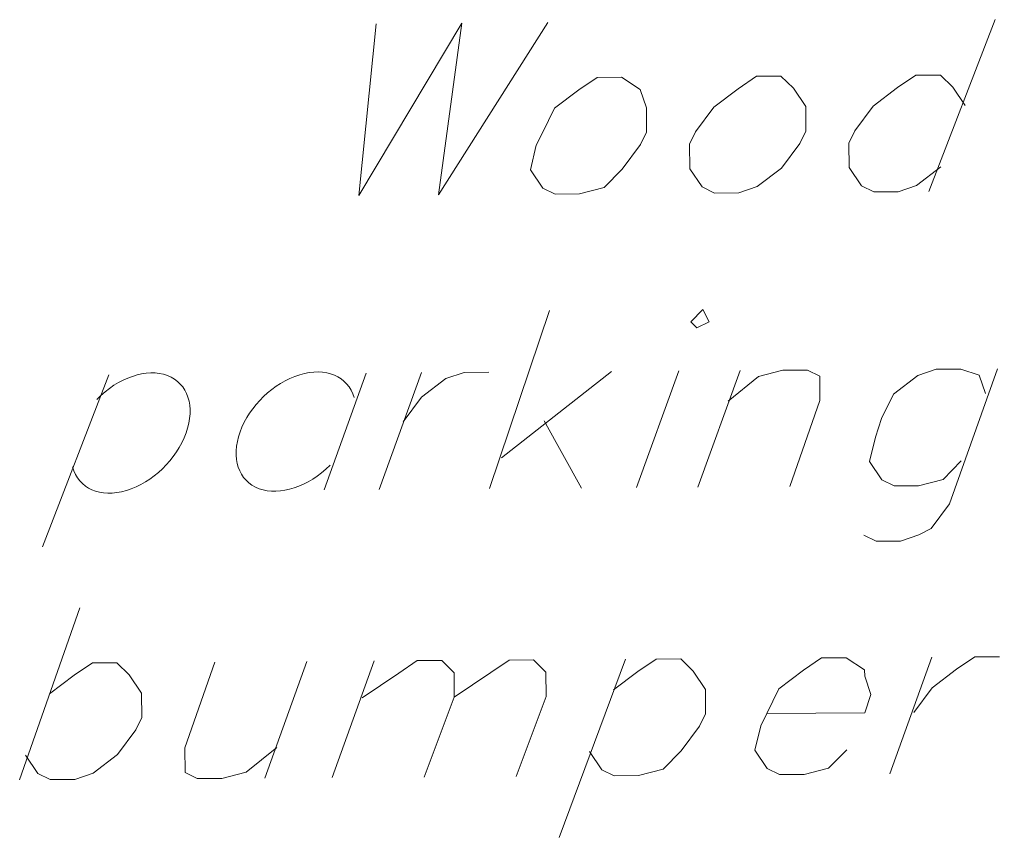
# Model space of a CAD drawing. Header units: inches. Extents: x -5728 to 15181, y 9834 to 15140.
# Drawn here: x 5748 to 5875.9, y 10720.9 to 10827.7 of the extents above; entities that cross this region are included whole.
import ezdxf

# ---------------------------------------------------------------- set-up
doc = ezdxf.new("R2010")
doc.units = ezdxf.units.IN
doc.header["$MEASUREMENT"] = 0
doc.linetypes.add('IMPORT-DASHEDX2 _4_', pattern=[0.1125, 0.075, -0.0375])
doc.layers.add('PDF_Geometry', color=1, linetype='Continuous', lineweight=9)
doc.layers.add('site plan converted for PDF_dwg', color=1, linetype='Continuous', lineweight=9)

# ---------------------------------------------------------------- blocks, each defined once
blk = doc.blocks.new('site plan converted for PDF_dwg-1480341-SITE PLAN')
at = {"layer": 'PDF_Geometry', "color": 155, "lineweight": 15}
for p, q in [((3737.72, 953), (3728.92, 930.6)), ((3671.32, 892.2), (3679.32, 915.4)), ((3621.72, 907.4), (3612.92, 885)), ((3655.32, 907.4), (3649.72, 892.2)), ((3656.92, 892.2), (3662.52, 907.4)), ((3687.32, 907.4), (3672.92, 896.2)), ((3696.12, 907.4), (3690.52, 892.2)), ((3698.52, 892.2), (3704.12, 907.4)), ((3678.52, 901), (3683.32, 892.2)), ((3609.72, 854.6), (3617.72, 877)), ((3647.32, 869.8), (3641.72, 854.6)), ((3650.52, 854.6), (3656.12, 869.8)), ((3688.92, 869.8), (3680.12, 846.6)), ((3723.32, 854.6), (3728.92, 869.8))]:
    blk.add_line(p, q, dxfattribs=at)
at = {"layer": 'PDF_Geometry', "color": 155, "lineweight": 15, "flags": 128}
for points in [[(3656.92, 953), (3654.52, 930.6), (3668.12, 953), (3664.92, 930.6), (3679.32, 953)], [(3733.72, 941.8), (3732.12, 944.2), (3730.52, 945.8), (3727.32, 945.8), (3724.92, 944.2), (3721.72, 941.8), (3719.32, 938.6), (3718.52, 937), (3718.52, 933.8), (3720.12, 931.4), (3721.72, 930.6), (3724.92, 930.6), (3727.32, 931.4), (3730.52, 933.8)], [(3660.12, 901), (3662.52, 904.2), (3665.72, 906.6), (3668.12, 907.4), (3671.32, 907.4)], [(3702.52, 903.4), (3706.52, 906.6), (3709.72, 907.4), (3712.92, 907.4), (3714.52, 906.6), (3714.52, 903.4), (3710.52, 892.2)], [(3737.72, 907.4), (3731.32, 889.8), (3728.92, 886.6), (3727.32, 885.8), (3724.92, 885), (3721.72, 885), (3720.12, 885.8)], [(3736.12, 904.2), (3735.32, 906.6), (3732.92, 907.4), (3729.72, 907.4), (3727.32, 906.6), (3724.12, 904.2), (3722.52, 901), (3721.72, 898.6), (3720.92, 895.4), (3722.52, 893), (3724.12, 892.2), (3727.32, 892.2), (3730.52, 893), (3732.92, 895.4)], [(3613.72, 865.8), (3616.92, 868.2), (3619.32, 869.8), (3622.52, 869.8), (3624.12, 868.2), (3625.72, 865.8), (3625.72, 862.6), (3624.92, 861), (3622.52, 857.8), (3619.32, 855.4), (3616.92, 854.6), (3613.72, 854.6), (3612.12, 855.4), (3610.52, 857.8)], [(3635.32, 869.8), (3631.32, 858.6), (3631.32, 855.4), (3632.92, 854.6), (3636.12, 854.6), (3639.32, 855.4), (3643.32, 858.6)], [(3654.52, 865), (3659.32, 868.2), (3661.72, 869.8), (3664.92, 869.8), (3666.52, 868.2), (3666.52, 865), (3662.52, 854.6)], [(3666.52, 865), (3671.32, 868.2), (3673.72, 869.8), (3676.92, 869.8), (3678.52, 868.2), (3678.52, 865), (3674.52, 854.6)], [(3687.32, 865.8), (3690.52, 868.2), (3692.92, 869.8), (3696.12, 869.8), (3697.72, 868.2), (3699.32, 865.8), (3699.32, 862.6), (3698.52, 861), (3696.12, 857.8), (3693.72, 855.4), (3690.52, 854.6), (3687.32, 854.6), (3685.72, 855.4), (3684.12, 857.8)], [(3707.32, 862.6), (3720.12, 862.6), (3720.92, 865), (3720.12, 867.4), (3720.12, 868.2), (3717.72, 869.8), (3714.52, 869.8), (3712.12, 868.2), (3708.92, 865.8), (3707.32, 862.6), (3706.52, 861), (3705.72, 857.8), (3707.32, 855.4), (3708.92, 854.6), (3712.12, 854.6), (3715.32, 855.4), (3717.72, 857.8)], [(3726.52, 862.6), (3728.92, 865.8), (3732.12, 868.2), (3734.52, 869.8), (3737.72, 869.8)]]:
    blk.add_lwpolyline(points, dxfattribs=at)
for points in [[(3685.72, 945.8), (3683.32, 944.2), (3680.12, 941.8), (3678.52, 938.6), (3677.72, 937), (3676.92, 933.8), (3678.52, 931.4), (3680.12, 930.6), (3683.32, 930.6), (3686.52, 931.4), (3688.92, 933.8), (3691.32, 937), (3692.12, 938.6), (3692.12, 941.8), (3691.32, 944.2), (3688.92, 945.8)], [(3706.52, 945.8), (3704.12, 944.2), (3700.92, 941.8), (3698.52, 938.6), (3697.72, 937), (3697.72, 933.8), (3699.32, 931.4), (3700.92, 930.6), (3704.12, 930.6), (3706.52, 931.4), (3709.72, 933.8), (3712.12, 937), (3712.92, 938.6), (3712.92, 941.8), (3711.32, 944.2), (3709.72, 945.8)], [(3697.72, 913.8), (3698.52, 913), (3700.12, 913.8), (3699.32, 915.4)]]:
    blk.add_lwpolyline(points, close=True, dxfattribs=at)
at = {"layer": 'PDF_Geometry', "color": 155, "lineweight": 15}
for centre, major_axis, ratio, start_param, end_param in [((3624.51, 899.77), (6.39, 6.5), 0.684171, 2.754809, 7.845289), ((3646.1, 899.81), (6.5, 6.36), 0.686133, 5.925031, 11.003657)]:
    blk.add_ellipse(centre, major_axis=major_axis, ratio=ratio, start_param=start_param, end_param=end_param, dxfattribs=at)

msp = doc.modelspace()

# ---------------------------------------------------------------- block references
at = {"layer": 'site plan converted for PDF_dwg', "color": 147, "linetype": 'IMPORT-DASHEDX2 _4_', "rotation": 0.383349167194431}
msp.add_blockref('site plan converted for PDF_dwg-1480341-SITE PLAN', (2144.04, 9849.68), dxfattribs=at)

doc.saveas('drawing.dxf')
